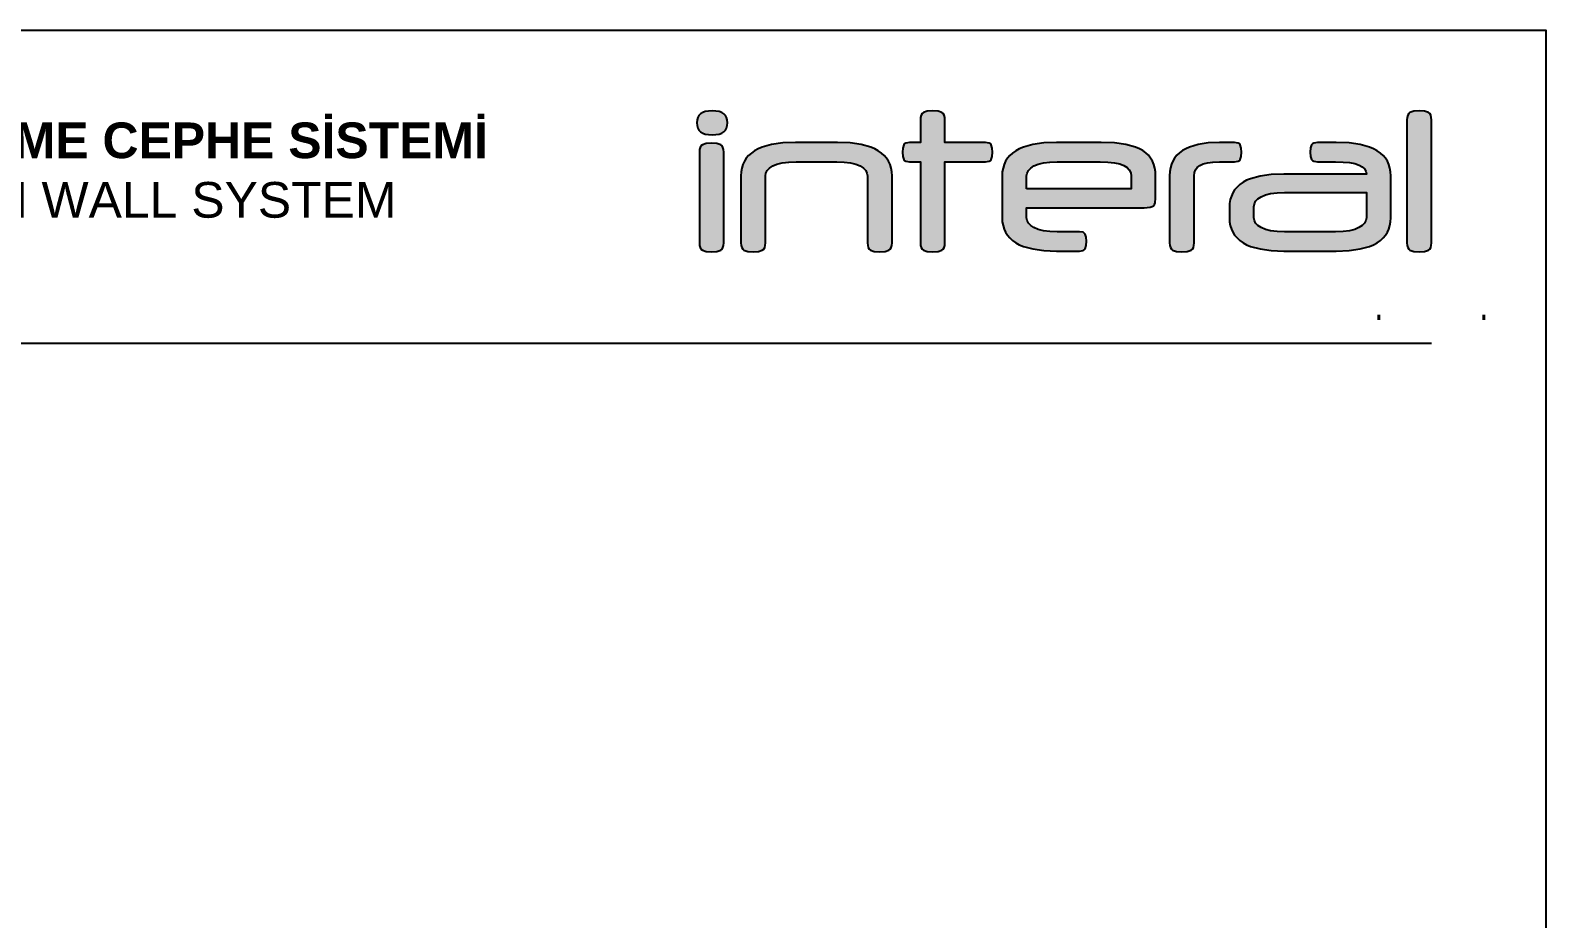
# Model space of a CAD drawing. Header units: millimetres. Extents: x 1277 to 3999, y 63 to 707.
# Drawn here: x 3893.1 to 3999.2, y 644.3 to 706.6 of the extents above; entities that cross this region are included whole.
import ezdxf

# ---------------------------------------------------------------- set-up
doc = ezdxf.new("R2010")
doc.units = ezdxf.units.MM
for name, color, linetype in [('ANTET', 7, 'Continuous'), ('ANTET_K', 179, 'Continuous'), ('PROFIL', 7, 'Continuous'), ('yazı_numara_k', 11, 'Continuous')]:
    doc.layers.add(name, color=color, linetype=linetype)
doc.styles.add('SLDTEXTSTYLE2', font='TXT', dxfattribs={"width": 0.699367})

# ---------------------------------------------------------------- blocks, each defined once
blk = doc.blocks.new('İnteral Logo - 2D')
at = {"layer": 'PROFIL', "ltscale": 10}
h = blk.add_hatch(color=7, dxfattribs=at)
h.paths.add_polyline_path([(2732.47, 1117.8), (2732.47, 1124.16), (2732.45, 1124.34), (2732.41, 1124.48), (2732.35, 1124.6), (2732.25, 1124.67), (2731.98, 1124.76), (2731.61, 1124.79), (2731.23, 1124.76), (2730.97, 1124.67), (2730.87, 1124.6), (2730.81, 1124.48), (2730.77, 1124.34), (2730.76, 1124.16), (2730.76, 1117.8), (2730.77, 1117.62), (2730.81, 1117.48), (2730.87, 1117.36), (2730.97, 1117.29), (2731.23, 1117.2), (2731.61, 1117.17), (2731.98, 1117.2), (2732.25, 1117.29), (2732.35, 1117.36), (2732.41, 1117.48), (2732.45, 1117.62)])
h.paths.add_polyline_path([(2732.72, 1126.21), (2732.71, 1126.41), (2732.66, 1126.58), (2732.58, 1126.73), (2732.47, 1126.84), (2732.33, 1126.93), (2732.15, 1127), (2731.92, 1127.03), (2731.66, 1127.05), (2731.4, 1127.03), (2731.17, 1127), (2730.99, 1126.93), (2730.84, 1126.84), (2730.73, 1126.73), (2730.66, 1126.58), (2730.61, 1126.41), (2730.59, 1126.21), (2730.61, 1126.01), (2730.66, 1125.84), (2730.73, 1125.69), (2730.84, 1125.58), (2730.99, 1125.49), (2731.17, 1125.42), (2731.4, 1125.39), (2731.66, 1125.37), (2731.92, 1125.39), (2732.15, 1125.42), (2732.33, 1125.49), (2732.47, 1125.58), (2732.58, 1125.69), (2732.66, 1125.84), (2732.71, 1126.01)])
for points in [[(2751.25, 1123.85), (2751.27, 1124.15), (2751.25, 1124.44), (2751.18, 1124.66), (2751.13, 1124.74), (2751.04, 1124.79), (2750.79, 1124.84), (2747.94, 1124.84), (2747.94, 1126.41), (2747.93, 1126.59), (2747.89, 1126.74), (2747.82, 1126.85), (2747.73, 1126.92), (2747.46, 1127.02), (2747.08, 1127.05), (2746.7, 1127.02), (2746.44, 1126.92), (2746.35, 1126.85), (2746.28, 1126.74), (2746.24, 1126.59), (2746.23, 1126.41), (2746.23, 1124.84), (2745.46, 1124.84), (2745.21, 1124.79), (2745.12, 1124.74), (2745.06, 1124.66), (2745, 1124.44), (2744.98, 1124.15), (2745, 1123.85), (2745.06, 1123.64), (2745.12, 1123.57), (2745.21, 1123.52), (2745.46, 1123.47), (2746.23, 1123.47), (2746.23, 1117.8), (2746.24, 1117.62), (2746.28, 1117.48), (2746.35, 1117.36), (2746.44, 1117.29), (2746.7, 1117.2), (2747.08, 1117.17), (2747.46, 1117.2), (2747.73, 1117.29), (2747.82, 1117.36), (2747.89, 1117.48), (2747.93, 1117.62), (2747.94, 1117.8), (2747.94, 1123.47), (2750.79, 1123.47), (2751.04, 1123.52), (2751.13, 1123.57), (2751.18, 1123.64)], [(2743.86, 1123.73), (2743.7, 1123.92), (2743.51, 1124.09), (2743.28, 1124.25), (2743.03, 1124.39), (2742.75, 1124.51), (2742.09, 1124.69), (2741.32, 1124.8), (2740.42, 1124.84), (2737.48, 1124.84), (2736.59, 1124.8), (2735.81, 1124.69), (2735.16, 1124.51), (2734.87, 1124.39), (2734.62, 1124.25), (2734.4, 1124.09), (2734.2, 1123.92), (2734.04, 1123.73), (2733.91, 1123.52), (2733.8, 1123.29), (2733.73, 1123.04), (2733.68, 1122.77), (2733.67, 1122.49), (2733.67, 1117.8), (2733.68, 1117.62), (2733.72, 1117.48), (2733.79, 1117.36), (2733.88, 1117.29), (2734.14, 1117.2), (2734.52, 1117.17), (2734.89, 1117.2), (2735.16, 1117.29), (2735.26, 1117.36), (2735.33, 1117.48), (2735.37, 1117.62), (2735.38, 1117.8), (2735.38, 1122.49), (2735.41, 1122.69), (2735.51, 1122.87), (2735.67, 1123.04), (2735.89, 1123.19), (2736.19, 1123.31), (2736.56, 1123.4), (2737.01, 1123.46), (2737.54, 1123.47), (2740.37, 1123.47), (2740.89, 1123.46), (2741.34, 1123.4), (2741.72, 1123.31), (2742.01, 1123.19), (2742.24, 1123.04), (2742.4, 1122.87), (2742.49, 1122.69), (2742.52, 1122.49), (2742.52, 1117.8), (2742.54, 1117.62), (2742.58, 1117.48), (2742.64, 1117.36), (2742.73, 1117.29), (2743, 1117.2), (2743.37, 1117.17), (2743.75, 1117.2), (2744.02, 1117.29), (2744.11, 1117.36), (2744.18, 1117.48), (2744.22, 1117.62), (2744.24, 1117.8), (2744.24, 1122.49), (2744.22, 1122.77), (2744.18, 1123.04), (2744.1, 1123.29), (2744, 1123.52)], [(2768.68, 1123.85), (2768.7, 1124.15), (2768.68, 1124.44), (2768.61, 1124.66), (2768.55, 1124.74), (2768.47, 1124.79), (2768.21, 1124.84), (2767.16, 1124.84), (2766.36, 1124.8), (2765.67, 1124.69), (2765.07, 1124.51), (2764.81, 1124.39), (2764.57, 1124.26), (2764.36, 1124.1), (2764.18, 1123.93), (2764.02, 1123.74), (2763.9, 1123.53), (2763.8, 1123.3), (2763.73, 1123.05), (2763.69, 1122.79), (2763.67, 1122.5), (2763.67, 1117.8), (2763.69, 1117.62), (2763.72, 1117.48), (2763.79, 1117.36), (2763.88, 1117.29), (2764.15, 1117.2), (2764.52, 1117.17), (2764.9, 1117.2), (2765.17, 1117.29), (2765.26, 1117.36), (2765.33, 1117.48), (2765.37, 1117.62), (2765.38, 1117.8), (2765.38, 1122.5), (2765.41, 1122.72), (2765.48, 1122.91), (2765.6, 1123.08), (2765.78, 1123.22), (2766.01, 1123.33), (2766.32, 1123.41), (2766.7, 1123.46), (2767.16, 1123.47), (2768.21, 1123.47), (2768.47, 1123.52), (2768.55, 1123.57), (2768.61, 1123.64)]]:
    blk.add_hatch(color=7, dxfattribs=at).paths.add_polyline_path(points)
at = {"layer": 'PROFIL', "ltscale": 10, "true_color": 0xfed100}
blk.add_hatch(color=40, dxfattribs=at).paths.add_polyline_path([(2781.99, 1117.8), (2781.99, 1126.41), (2781.98, 1126.59), (2781.94, 1126.74), (2781.87, 1126.85), (2781.78, 1126.92), (2781.51, 1127.02), (2781.13, 1127.05), (2780.75, 1127.02), (2780.49, 1126.92), (2780.4, 1126.85), (2780.33, 1126.74), (2780.29, 1126.59), (2780.28, 1126.41), (2780.28, 1117.8), (2780.29, 1117.62), (2780.33, 1117.48), (2780.4, 1117.36), (2780.49, 1117.29), (2780.75, 1117.2), (2781.13, 1117.17), (2781.51, 1117.2), (2781.78, 1117.29), (2781.87, 1117.36), (2781.94, 1117.48), (2781.98, 1117.62)])
at = {"layer": 'PROFIL', "ltscale": 10}
h = blk.add_hatch(color=7, dxfattribs=at)
h.paths.add_polyline_path([(2762, 1124.1), (2761.79, 1124.26), (2761.55, 1124.39), (2761.27, 1124.51), (2760.61, 1124.69), (2759.81, 1124.8), (2758.87, 1124.84), (2755.76, 1124.84), (2754.87, 1124.8), (2754.09, 1124.69), (2753.44, 1124.51), (2753.15, 1124.39), (2752.9, 1124.25), (2752.68, 1124.09), (2752.48, 1123.92), (2752.32, 1123.73), (2752.18, 1123.52), (2752.08, 1123.29), (2752.01, 1123.04), (2751.96, 1122.77), (2751.95, 1122.49), (2751.95, 1119.56), (2751.96, 1119.28), (2752.01, 1119.02), (2752.08, 1118.77), (2752.18, 1118.54), (2752.32, 1118.33), (2752.48, 1118.14), (2752.68, 1117.96), (2752.9, 1117.81), (2753.15, 1117.67), (2753.44, 1117.55), (2754.09, 1117.37), (2754.87, 1117.26), (2755.76, 1117.22), (2757.36, 1117.22), (2757.62, 1117.26), (2757.7, 1117.32), (2757.76, 1117.39), (2757.83, 1117.61), (2757.85, 1117.91), (2757.83, 1118.2), (2757.76, 1118.41), (2757.7, 1118.49), (2757.62, 1118.54), (2757.36, 1118.58), (2755.81, 1118.58), (2755.29, 1118.6), (2754.84, 1118.65), (2754.46, 1118.74), (2754.17, 1118.87), (2753.95, 1119.02), (2753.79, 1119.19), (2753.69, 1119.37), (2753.66, 1119.56), (2753.66, 1120.25), (2761.88, 1120.25), (2762.3, 1120.29), (2762.44, 1120.34), (2762.54, 1120.4), (2762.61, 1120.49), (2762.65, 1120.61), (2762.69, 1120.94), (2762.69, 1122.49), (2762.67, 1122.78), (2762.63, 1123.04), (2762.56, 1123.29), (2762.46, 1123.52), (2762.34, 1123.74), (2762.18, 1123.93)])
h.paths.add_polyline_path([(2753.66, 1121.59), (2753.66, 1122.49), (2753.69, 1122.69), (2753.79, 1122.87), (2753.95, 1123.04), (2754.17, 1123.19), (2754.46, 1123.31), (2754.84, 1123.4), (2755.29, 1123.46), (2755.81, 1123.47), (2758.82, 1123.47), (2759.35, 1123.46), (2759.81, 1123.41), (2760.18, 1123.33), (2760.47, 1123.22), (2760.69, 1123.08), (2760.85, 1122.91), (2760.95, 1122.71), (2760.98, 1122.49), (2760.98, 1121.59)], flags=16)
at = {"layer": 'PROFIL', "ltscale": 10, "true_color": 0xfed100}
h = blk.add_hatch(color=40, dxfattribs=at)
h.paths.add_polyline_path([(2779.15, 1119.56), (2779.15, 1122.49), (2779.13, 1122.77), (2779.09, 1123.04), (2779.01, 1123.29), (2778.91, 1123.52), (2778.78, 1123.73), (2778.61, 1123.92), (2778.42, 1124.09), (2778.19, 1124.25), (2777.94, 1124.39), (2777.66, 1124.51), (2777, 1124.69), (2776.23, 1124.8), (2775.33, 1124.84), (2774.01, 1124.84), (2773.76, 1124.79), (2773.67, 1124.74), (2773.61, 1124.67), (2773.54, 1124.45), (2773.51, 1124.15), (2773.54, 1123.85), (2773.61, 1123.64), (2773.67, 1123.57), (2773.76, 1123.52), (2774.01, 1123.47), (2775.28, 1123.47), (2775.81, 1123.46), (2776.27, 1123.42), (2776.64, 1123.35), (2776.93, 1123.25), (2777.15, 1123.13), (2777.31, 1122.99), (2777.4, 1122.82), (2777.44, 1122.64), (2777.44, 1122.62), (2771.67, 1122.62), (2770.77, 1122.59), (2770, 1122.48), (2769.34, 1122.29), (2769.06, 1122.18), (2768.81, 1122.04), (2768.58, 1121.88), (2768.39, 1121.71), (2768.22, 1121.52), (2768.09, 1121.31), (2767.99, 1121.08), (2767.91, 1120.83), (2767.87, 1120.56), (2767.85, 1120.28), (2767.85, 1119.56), (2767.87, 1119.28), (2767.91, 1119.02), (2767.99, 1118.77), (2768.09, 1118.54), (2768.22, 1118.33), (2768.39, 1118.14), (2768.58, 1117.96), (2768.81, 1117.81), (2769.06, 1117.67), (2769.34, 1117.55), (2770, 1117.37), (2770.77, 1117.26), (2771.67, 1117.22), (2775.33, 1117.22), (2776.23, 1117.26), (2777, 1117.37), (2777.66, 1117.55), (2777.94, 1117.67), (2778.19, 1117.81), (2778.42, 1117.96), (2778.61, 1118.14), (2778.78, 1118.33), (2778.91, 1118.54), (2779.01, 1118.77), (2779.09, 1119.02), (2779.13, 1119.28)])
h.paths.add_polyline_path([(2769.56, 1119.56), (2769.56, 1120.33), (2769.6, 1120.53), (2769.69, 1120.72), (2769.85, 1120.88), (2770.08, 1121.03), (2770.37, 1121.16), (2770.74, 1121.25), (2771.19, 1121.3), (2771.72, 1121.32), (2777.44, 1121.32), (2777.44, 1119.56), (2777.4, 1119.37), (2777.31, 1119.19), (2777.15, 1119.02), (2776.92, 1118.87), (2776.63, 1118.74), (2776.26, 1118.65), (2775.81, 1118.6), (2775.28, 1118.58), (2771.72, 1118.58), (2771.19, 1118.6), (2770.74, 1118.65), (2770.37, 1118.74), (2770.08, 1118.87), (2769.85, 1119.02), (2769.69, 1119.19), (2769.6, 1119.37)], flags=16)
at = {"layer": 'PROFIL', "color": 7, "ltscale": 10}
for points in [[(2732.72, 1126.21), (2732.71, 1126.41), (2732.66, 1126.58), (2732.58, 1126.73), (2732.47, 1126.84), (2732.33, 1126.93), (2732.15, 1127), (2731.92, 1127.03), (2731.66, 1127.05), (2731.4, 1127.03), (2731.17, 1127), (2730.99, 1126.93), (2730.84, 1126.84), (2730.73, 1126.73), (2730.66, 1126.58), (2730.61, 1126.41), (2730.59, 1126.21), (2730.61, 1126.01), (2730.66, 1125.84), (2730.73, 1125.69), (2730.84, 1125.58), (2730.99, 1125.49), (2731.17, 1125.42), (2731.4, 1125.39), (2731.66, 1125.37), (2731.92, 1125.39), (2732.15, 1125.42), (2732.33, 1125.49), (2732.47, 1125.58), (2732.58, 1125.69), (2732.66, 1125.84), (2732.71, 1126.01)], [(2751.25, 1123.85), (2751.27, 1124.15), (2751.25, 1124.44), (2751.18, 1124.66), (2751.13, 1124.74), (2751.04, 1124.79), (2750.79, 1124.84), (2747.94, 1124.84), (2747.94, 1126.41), (2747.93, 1126.59), (2747.89, 1126.74), (2747.82, 1126.85), (2747.73, 1126.92), (2747.46, 1127.02), (2747.08, 1127.05), (2746.7, 1127.02), (2746.44, 1126.92), (2746.35, 1126.85), (2746.28, 1126.74), (2746.24, 1126.59), (2746.23, 1126.41), (2746.23, 1124.84), (2745.46, 1124.84), (2745.21, 1124.79), (2745.12, 1124.74), (2745.06, 1124.66), (2745, 1124.44), (2744.98, 1124.15), (2745, 1123.85), (2745.06, 1123.64), (2745.12, 1123.57), (2745.21, 1123.52), (2745.46, 1123.47), (2746.23, 1123.47), (2746.23, 1117.8), (2746.24, 1117.62), (2746.28, 1117.48), (2746.35, 1117.36), (2746.44, 1117.29), (2746.7, 1117.2), (2747.08, 1117.17), (2747.46, 1117.2), (2747.73, 1117.29), (2747.82, 1117.36), (2747.89, 1117.48), (2747.93, 1117.62), (2747.94, 1117.8), (2747.94, 1123.47), (2750.79, 1123.47), (2751.04, 1123.52), (2751.13, 1123.57), (2751.18, 1123.64)], [(2732.47, 1117.8), (2732.47, 1124.16), (2732.45, 1124.34), (2732.41, 1124.48), (2732.35, 1124.6), (2732.25, 1124.67), (2731.98, 1124.76), (2731.61, 1124.79), (2731.23, 1124.76), (2730.97, 1124.67), (2730.87, 1124.6), (2730.81, 1124.48), (2730.77, 1124.34), (2730.76, 1124.16), (2730.76, 1117.8), (2730.77, 1117.62), (2730.81, 1117.48), (2730.87, 1117.36), (2730.97, 1117.29), (2731.23, 1117.2), (2731.61, 1117.17), (2731.98, 1117.2), (2732.25, 1117.29), (2732.35, 1117.36), (2732.41, 1117.48), (2732.45, 1117.62)], [(2743.86, 1123.73), (2743.7, 1123.92), (2743.51, 1124.09), (2743.28, 1124.25), (2743.03, 1124.39), (2742.75, 1124.51), (2742.09, 1124.69), (2741.32, 1124.8), (2740.42, 1124.84), (2737.48, 1124.84), (2736.59, 1124.8), (2735.81, 1124.69), (2735.16, 1124.51), (2734.87, 1124.39), (2734.62, 1124.25), (2734.4, 1124.09), (2734.2, 1123.92), (2734.04, 1123.73), (2733.91, 1123.52), (2733.8, 1123.29), (2733.73, 1123.04), (2733.68, 1122.77), (2733.67, 1122.49), (2733.67, 1117.8), (2733.68, 1117.62), (2733.72, 1117.48), (2733.79, 1117.36), (2733.88, 1117.29), (2734.14, 1117.2), (2734.52, 1117.17), (2734.89, 1117.2), (2735.16, 1117.29), (2735.26, 1117.36), (2735.33, 1117.48), (2735.37, 1117.62), (2735.38, 1117.8), (2735.38, 1122.49), (2735.41, 1122.69), (2735.51, 1122.87), (2735.67, 1123.04), (2735.89, 1123.19), (2736.19, 1123.31), (2736.56, 1123.4), (2737.01, 1123.46), (2737.54, 1123.47), (2740.37, 1123.47), (2740.89, 1123.46), (2741.34, 1123.4), (2741.72, 1123.31), (2742.01, 1123.19), (2742.24, 1123.04), (2742.4, 1122.87), (2742.49, 1122.69), (2742.52, 1122.49), (2742.52, 1117.8), (2742.54, 1117.62), (2742.58, 1117.48), (2742.64, 1117.36), (2742.73, 1117.29), (2743, 1117.2), (2743.37, 1117.17), (2743.75, 1117.2), (2744.02, 1117.29), (2744.11, 1117.36), (2744.18, 1117.48), (2744.22, 1117.62), (2744.24, 1117.8), (2744.24, 1122.49), (2744.22, 1122.77), (2744.18, 1123.04), (2744.1, 1123.29), (2744, 1123.52)], [(2762, 1124.1), (2761.79, 1124.26), (2761.55, 1124.39), (2761.27, 1124.51), (2760.61, 1124.69), (2759.81, 1124.8), (2758.87, 1124.84), (2755.76, 1124.84), (2754.87, 1124.8), (2754.09, 1124.69), (2753.44, 1124.51), (2753.15, 1124.39), (2752.9, 1124.25), (2752.68, 1124.09), (2752.48, 1123.92), (2752.32, 1123.73), (2752.18, 1123.52), (2752.08, 1123.29), (2752.01, 1123.04), (2751.96, 1122.77), (2751.95, 1122.49), (2751.95, 1119.56), (2751.96, 1119.28), (2752.01, 1119.02), (2752.08, 1118.77), (2752.18, 1118.54), (2752.32, 1118.33), (2752.48, 1118.14), (2752.68, 1117.96), (2752.9, 1117.81), (2753.15, 1117.67), (2753.44, 1117.55), (2754.09, 1117.37), (2754.87, 1117.26), (2755.76, 1117.22), (2757.36, 1117.22), (2757.62, 1117.26), (2757.7, 1117.32), (2757.76, 1117.39), (2757.83, 1117.61), (2757.85, 1117.91), (2757.83, 1118.2), (2757.76, 1118.41), (2757.7, 1118.49), (2757.62, 1118.54), (2757.36, 1118.58), (2755.81, 1118.58), (2755.29, 1118.6), (2754.84, 1118.65), (2754.46, 1118.74), (2754.17, 1118.87), (2753.95, 1119.02), (2753.79, 1119.19), (2753.69, 1119.37), (2753.66, 1119.56), (2753.66, 1120.25), (2761.88, 1120.25), (2762.3, 1120.29), (2762.44, 1120.34), (2762.54, 1120.4), (2762.61, 1120.49), (2762.65, 1120.61), (2762.69, 1120.94), (2762.69, 1122.49), (2762.67, 1122.78), (2762.63, 1123.04), (2762.56, 1123.29), (2762.46, 1123.52), (2762.34, 1123.74), (2762.18, 1123.93)], [(2768.68, 1123.85), (2768.7, 1124.15), (2768.68, 1124.44), (2768.61, 1124.66), (2768.55, 1124.74), (2768.47, 1124.79), (2768.21, 1124.84), (2767.16, 1124.84), (2766.36, 1124.8), (2765.67, 1124.69), (2765.07, 1124.51), (2764.81, 1124.39), (2764.57, 1124.26), (2764.36, 1124.1), (2764.18, 1123.93), (2764.02, 1123.74), (2763.9, 1123.53), (2763.8, 1123.3), (2763.73, 1123.05), (2763.69, 1122.79), (2763.67, 1122.5), (2763.67, 1117.8), (2763.69, 1117.62), (2763.72, 1117.48), (2763.79, 1117.36), (2763.88, 1117.29), (2764.15, 1117.2), (2764.52, 1117.17), (2764.9, 1117.2), (2765.17, 1117.29), (2765.26, 1117.36), (2765.33, 1117.48), (2765.37, 1117.62), (2765.38, 1117.8), (2765.38, 1122.5), (2765.41, 1122.72), (2765.48, 1122.91), (2765.6, 1123.08), (2765.78, 1123.22), (2766.01, 1123.33), (2766.32, 1123.41), (2766.7, 1123.46), (2767.16, 1123.47), (2768.21, 1123.47), (2768.47, 1123.52), (2768.55, 1123.57), (2768.61, 1123.64)], [(2753.66, 1121.59), (2753.66, 1122.49), (2753.69, 1122.69), (2753.79, 1122.87), (2753.95, 1123.04), (2754.17, 1123.19), (2754.46, 1123.31), (2754.84, 1123.4), (2755.29, 1123.46), (2755.81, 1123.47), (2758.82, 1123.47), (2759.35, 1123.46), (2759.81, 1123.41), (2760.18, 1123.33), (2760.47, 1123.22), (2760.69, 1123.08), (2760.85, 1122.91), (2760.95, 1122.71), (2760.98, 1122.49), (2760.98, 1121.59)]]:
    blk.add_lwpolyline(points, close=True, dxfattribs=at)
at = {"layer": 'PROFIL', "color": 40, "ltscale": 10, "true_color": 0xfed100}
for points in [[(2781.99, 1117.8), (2781.99, 1126.41), (2781.98, 1126.59), (2781.94, 1126.74), (2781.87, 1126.85), (2781.78, 1126.92), (2781.51, 1127.02), (2781.13, 1127.05), (2780.75, 1127.02), (2780.49, 1126.92), (2780.4, 1126.85), (2780.33, 1126.74), (2780.29, 1126.59), (2780.28, 1126.41), (2780.28, 1117.8), (2780.29, 1117.62), (2780.33, 1117.48), (2780.4, 1117.36), (2780.49, 1117.29), (2780.75, 1117.2), (2781.13, 1117.17), (2781.51, 1117.2), (2781.78, 1117.29), (2781.87, 1117.36), (2781.94, 1117.48), (2781.98, 1117.62)], [(2779.15, 1119.56), (2779.15, 1122.49), (2779.13, 1122.77), (2779.09, 1123.04), (2779.01, 1123.29), (2778.91, 1123.52), (2778.78, 1123.73), (2778.61, 1123.92), (2778.42, 1124.09), (2778.19, 1124.25), (2777.94, 1124.39), (2777.66, 1124.51), (2777, 1124.69), (2776.23, 1124.8), (2775.33, 1124.84), (2774.01, 1124.84), (2773.76, 1124.79), (2773.67, 1124.74), (2773.61, 1124.67), (2773.54, 1124.45), (2773.51, 1124.15), (2773.54, 1123.85), (2773.61, 1123.64), (2773.67, 1123.57), (2773.76, 1123.52), (2774.01, 1123.47), (2775.28, 1123.47), (2775.81, 1123.46), (2776.27, 1123.42), (2776.64, 1123.35), (2776.93, 1123.25), (2777.15, 1123.13), (2777.31, 1122.99), (2777.4, 1122.82), (2777.44, 1122.64), (2777.44, 1122.62), (2771.67, 1122.62), (2770.77, 1122.59), (2770, 1122.48), (2769.34, 1122.29), (2769.06, 1122.18), (2768.81, 1122.04), (2768.58, 1121.88), (2768.39, 1121.71), (2768.22, 1121.52), (2768.09, 1121.31), (2767.99, 1121.08), (2767.91, 1120.83), (2767.87, 1120.56), (2767.85, 1120.28), (2767.85, 1119.56), (2767.87, 1119.28), (2767.91, 1119.02), (2767.99, 1118.77), (2768.09, 1118.54), (2768.22, 1118.33), (2768.39, 1118.14), (2768.58, 1117.96), (2768.81, 1117.81), (2769.06, 1117.67), (2769.34, 1117.55), (2770, 1117.37), (2770.77, 1117.26), (2771.67, 1117.22), (2775.33, 1117.22), (2776.23, 1117.26), (2777, 1117.37), (2777.66, 1117.55), (2777.94, 1117.67), (2778.19, 1117.81), (2778.42, 1117.96), (2778.61, 1118.14), (2778.78, 1118.33), (2778.91, 1118.54), (2779.01, 1118.77), (2779.09, 1119.02), (2779.13, 1119.28)], [(2769.56, 1119.56), (2769.56, 1120.33), (2769.6, 1120.53), (2769.69, 1120.72), (2769.85, 1120.88), (2770.08, 1121.03), (2770.37, 1121.16), (2770.74, 1121.25), (2771.19, 1121.3), (2771.72, 1121.32), (2777.44, 1121.32), (2777.44, 1119.56), (2777.4, 1119.37), (2777.31, 1119.19), (2777.15, 1119.02), (2776.92, 1118.87), (2776.63, 1118.74), (2776.26, 1118.65), (2775.81, 1118.6), (2775.28, 1118.58), (2771.72, 1118.58), (2771.19, 1118.6), (2770.74, 1118.65), (2770.37, 1118.74), (2770.08, 1118.87), (2769.85, 1119.02), (2769.69, 1119.19), (2769.6, 1119.37)]]:
    blk.add_lwpolyline(points, close=True, dxfattribs=at)
blk = doc.blocks.new('LOGO-2')
at = {"color": 7}
blk.add_line((-456.66, 392.47), (-650.63, 392.47), dxfattribs=at)
at = {"layer": 'yazı_numara_k', "color": 140}
blk.add_blockref('İnteral Logo - 2D', (-3238.65, -718.27), dxfattribs=at)
at = {"insert": (-596.15, 407.96), "char_height": 2.5, "width": 96.0447, "attachment_point": 1}
blk.add_mtext('{\\pxi3.38364;\\fArial Unicode MS|b1|i0|c162|p34;SİLİKONLU GİYDİRME CEPHE SİSTEMİ\\fArial Unicode MS|b0|i0|c162|p34;\\PSILICONE CURTAIN WALL SYSTEM}', dxfattribs=at)
blk = doc.blocks.new('MN60SC.S.1')
at = {"layer": 'ANTET_K', "color": 252}
blk.add_lwpolyline([(9907.25, 888.56), (9907.25, 1185.56), (10117.25, 1185.56), (10117.25, 888.56)], close=True, dxfattribs=at)
blk.add_blockref('LOGO-2', (10565.91, 771.14))

msp = doc.modelspace()

# ---------------------------------------------------------------- block references
at = {"layer": 'ANTET', "color": 0}
msp.add_blockref('MN60SC.S.1', (-6118.067, -479.002), dxfattribs=at)

# ---------------------------------------------------------------- texts
at = {"layer": 'ANTET_K', "char_height": 2.328, "attachment_point": 1, "style": 'SLDTEXTSTYLE2'}
for insert in [(3987.207, 688.597), (3987.207, 688.597), (3994.55, 688.597), (3994.55, 688.597)]:
    msp.add_mtext('.', dxfattribs=dict(at, insert=insert))

doc.saveas('drawing.dxf')
